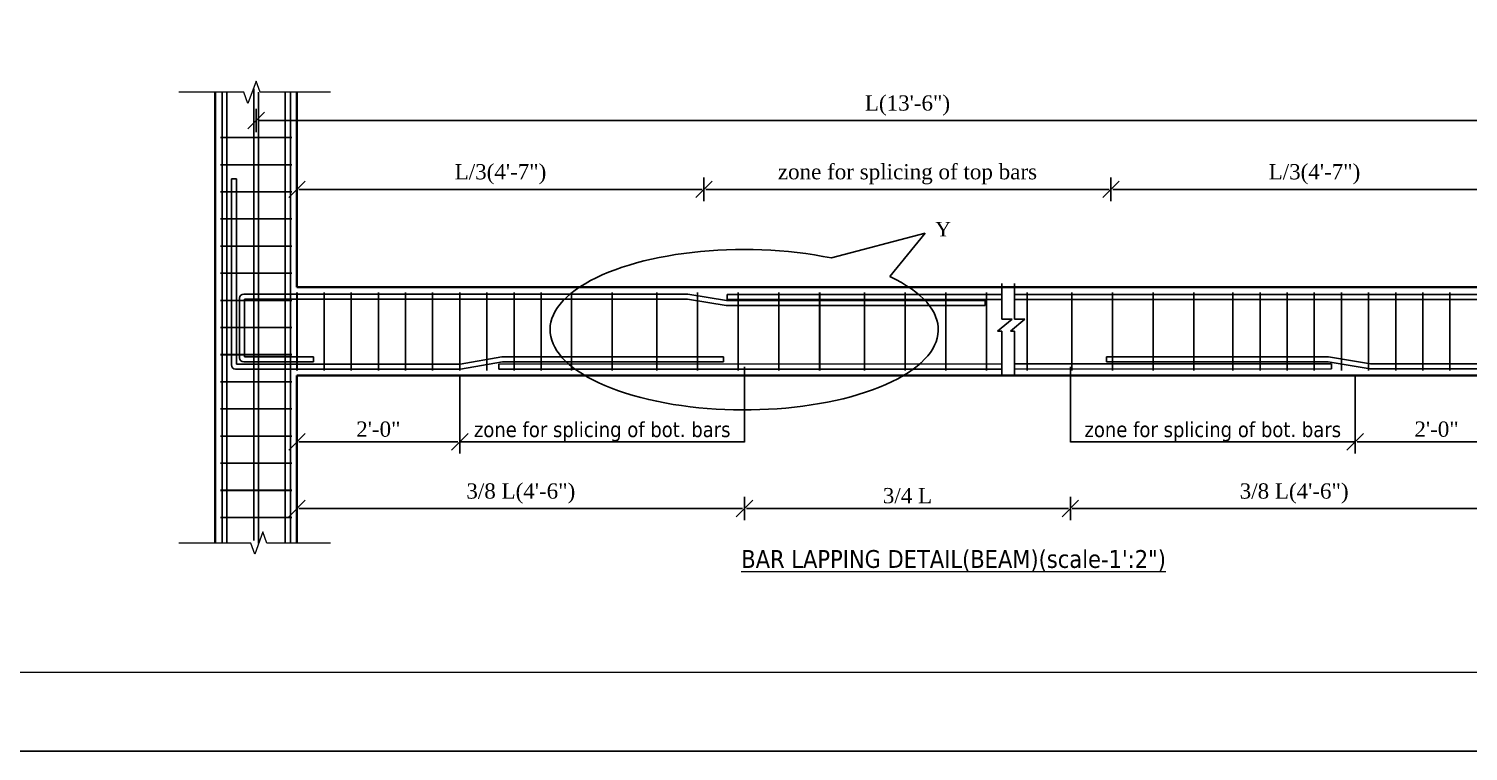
# Model space of a CAD drawing. Header units: inches. Extents: x 45643 to 70559, y -8725 to 1713.
# Drawn here: x 68463 to 69312, y -5487 to -5061 of the extents above; entities that cross this region are included whole.
import ezdxf

# ---------------------------------------------------------------- set-up
doc = ezdxf.new("R2010")
doc.units = ezdxf.units.IN
doc.header["$MEASUREMENT"] = 0
doc.layers.add('DIM', color=5, linetype='Continuous')
for name, color, linetype, lineweight in [('ELE1', 3, 'Continuous', 9), ('hatch', 30, 'Continuous', 5), ('SHEETS', 7, 'Continuous', 30), ('STIRRUPS', 7, 'Continuous', 30), ('Text', 7, 'Continuous', 9), ('trench', 7, 'Continuous', 40), ('WALL', 240, 'Continuous', 30)]:
    doc.layers.add(name, color=color, linetype=linetype, lineweight=lineweight)
doc.styles.add('RomanS', font='stylu.ttf', dxfattribs={"height": 2})
doc.styles.add('Tahoma', font='tahoma.ttf')
doc.styles.add('times new roman', font='times.ttf', dxfattribs={"height": 6})
doc.dimstyles.new('ARROW', dxfattribs={"dimscale": 0, "dimtxt": 7, "dimasz": 9, "dimexe": 6, "dimexo": 12, "dimgap": 2.75, "dimtad": 1, "dimdec": 0, "dimzin": 3, "dimdsep": 46, "dimlunit": 4, "dimtxsty": 'RomanS', "dimcen": 0.09375, "dimse1": 1, "dimse2": 1, "dimclrd": 1, "dimclre": 1, "dimclrt": 256, "dimadec": 0, "dimazin": 0, "dimtfac": 0.75, "dimtdec": 0, "dimtix": 1, "dimtmove": 0, "dimatfit": 3, "dimfxl": 1, "dimtolj": 1, "dimtzin": 0, "dimarcsym": 0})
doc.dimstyles.new("gan2'", dxfattribs={"dimscale": 96, "dimtxt": 0.09375, "dimasz": 0.012, "dimexe": 0.09375, "dimexo": 0.15625, "dimgap": 0.03, "dimtad": 1, "dimdec": 1, "dimlfac": 0.25, "dimzin": 3, "dimdsep": 46, "dimlunit": 4, "dimtxsty": 'times new roman', "dimblk": 'gg', "dimcen": 0.09375, "dimdle": 0.09375, "dimse1": 1, "dimse2": 1, "dimclre": 34, "dimadec": 0, "dimazin": 0, "dimtfac": 1, "dimtdec": 1, "dimtix": 1, "dimtmove": 0, "dimatfit": 3, "dimfxl": 1, "dimfrac": 2, "dimtolj": 1, "dimtzin": 1, "dimarcsym": 0})

# ---------------------------------------------------------------- blocks, each defined once
blk = doc.blocks.new('*D583')
at = {"layer": 'Defpoints', "color": 0, "lineweight": -3, "transparency": 16777216}
for p in [(78289.18, 76194.18), (78457.18, 76188.9), (78289.18, 76149.76)]:
    blk.add_point(p, dxfattribs=at)
at = {"layer": 'DIM', "color": 0, "lineweight": -2, "transparency": 16777216}
for p, q in [((78289.18, 76193.93), (78289.18, 76149.68)), ((78457.18, 76188.65), (78457.18, 76149.68)), ((78457.05, 76149.76), (78289.3, 76149.76))]:
    blk.add_line(p, q, dxfattribs=at)
at = {"layer": 'DIM', "color": 0, "lineweight": -3, "transparency": 16777216}
for points in [[(78289.3, 76149.78), (78289.3, 76149.74), (78289.18, 76149.76)], [(78457.05, 76149.78), (78457.05, 76149.74), (78457.18, 76149.76)]]:
    blk.add_solid(points, dxfattribs=at)
at = {"layer": 'DIM', "color": 7, "transparency": 16777216, "insert": (78373.18, 76155.8), "char_height": 9, "attachment_point": 5, "style": 'Tahoma'}
blk.add_mtext('\\A1;zone for splicing of bot. bars', dxfattribs=at)
blk = doc.blocks.new('*D584')
at = {"layer": 'Defpoints', "color": 0, "lineweight": -3, "transparency": 16777216}
for p in [(78097.07, 76194.18), (77929.07, 76188.9), (78097.07, 76149.76)]:
    blk.add_point(p, dxfattribs=at)
at = {"layer": 'DIM', "color": 0, "lineweight": -2, "transparency": 16777216}
for p, q in [((77929.07, 76188.65), (77929.07, 76149.68)), ((78097.07, 76193.93), (78097.07, 76149.68)), ((77929.19, 76149.76), (78096.94, 76149.76))]:
    blk.add_line(p, q, dxfattribs=at)
at = {"layer": 'DIM', "color": 0, "lineweight": -3, "transparency": 16777216}
for points in [[(77929.19, 76149.78), (77929.19, 76149.74), (77929.07, 76149.76)], [(78096.94, 76149.78), (78096.94, 76149.74), (78097.07, 76149.76)]]:
    blk.add_solid(points, dxfattribs=at)
at = {"layer": 'DIM', "color": 7, "transparency": 16777216, "insert": (78013.07, 76155.8), "char_height": 9, "attachment_point": 5, "style": 'Tahoma'}
blk.add_mtext('\\A1;zone for splicing of bot. bars', dxfattribs=at)
blk = doc.blocks.new('gg')
at = {"layer": 'DIM'}
for p, q in [((-4.24, -4.24), (4.24, 4.24)), ((0, 6), (0, -6))]:
    blk.add_line(p, q, dxfattribs=at)
blk = doc.blocks.new('*D585')
at = {"layer": 'Defpoints', "color": 0, "lineweight": -3, "transparency": 16777216}
for p in [(78097.07, 76125.78), (78289.18, 76116.78), (78289.18, 76110.44)]:
    blk.add_point(p, dxfattribs=at)
at = {"layer": 'DIM', "color": 0, "lineweight": -2, "transparency": 16777216}
blk.add_line((78098.22, 76110.44), (78288.03, 76110.44), dxfattribs=at)
at = {"layer": 'DIM', "color": 0, "lineweight": -2, "transparency": 16777216, "xscale": 1.152, "yscale": 1.152, "zscale": 1.152, "rotation": 180}
blk.add_blockref('gg', (78097.07, 76110.44), dxfattribs=at)
at = {"layer": 'DIM', "color": 0, "lineweight": -2, "transparency": 16777216, "xscale": 1.152, "yscale": 1.152, "zscale": 1.152}
blk.add_blockref('gg', (78289.18, 76110.44), dxfattribs=at)
at = {"layer": 'DIM', "color": 0, "transparency": 16777216, "insert": (78193.12, 76118.02), "char_height": 9, "attachment_point": 5, "style": 'times new roman'}
blk.add_mtext('\\A1;3/4 L', dxfattribs=at)
blk = doc.blocks.new('*D586')
at = {"layer": 'Defpoints', "color": 0, "lineweight": -3, "transparency": 16777216}
for p in [(78457.18, 76188.9), (78553.18, 76188.9), (78457.18, 76149.76)]:
    blk.add_point(p, dxfattribs=at)
at = {"layer": 'DIM', "color": 0, "lineweight": -2, "transparency": 16777216}
blk.add_line((78552.03, 76149.76), (78458.33, 76149.76), dxfattribs=at)
at = {"layer": 'DIM', "color": 0, "lineweight": -2, "transparency": 16777216, "xscale": 1.152, "yscale": 1.152, "zscale": 1.152, "rotation": 180}
blk.add_blockref('gg', (78457.18, 76149.76), dxfattribs=at)
at = {"layer": 'DIM', "color": 0, "lineweight": -2, "transparency": 16777216, "xscale": 1.152, "yscale": 1.152, "zscale": 1.152}
blk.add_blockref('gg', (78553.18, 76149.76), dxfattribs=at)
at = {"layer": 'DIM', "color": 0, "transparency": 16777216, "insert": (78505.18, 76157.22), "char_height": 9, "attachment_point": 5, "style": 'times new roman'}
blk.add_mtext('\\A1;2\'-0"', dxfattribs=at)
blk = doc.blocks.new('*D587')
at = {"layer": 'Defpoints', "color": 0, "lineweight": -3, "transparency": 16777216}
for p in [(78289.18, 76125.78), (78553.18, 76125.78), (78289.18, 76110.44)]:
    blk.add_point(p, dxfattribs=at)
at = {"layer": 'DIM', "color": 0, "lineweight": -2, "transparency": 16777216}
blk.add_line((78552.03, 76110.44), (78290.33, 76110.44), dxfattribs=at)
at = {"layer": 'DIM', "color": 0, "lineweight": -2, "transparency": 16777216, "xscale": 1.152, "yscale": 1.152, "zscale": 1.152, "rotation": 180}
blk.add_blockref('gg', (78289.18, 76110.44), dxfattribs=at)
at = {"layer": 'DIM', "color": 0, "lineweight": -2, "transparency": 16777216, "xscale": 1.152, "yscale": 1.152, "zscale": 1.152}
blk.add_blockref('gg', (78553.18, 76110.44), dxfattribs=at)
at = {"layer": 'DIM', "color": 0, "transparency": 16777216, "insert": (78421.18, 76119.35), "char_height": 9, "attachment_point": 5, "style": 'times new roman'}
blk.add_mtext('\\A1;3/8 L(4\'-6")', dxfattribs=at)
blk = doc.blocks.new('*D588')
at = {"layer": 'Defpoints', "color": 0, "lineweight": -3, "transparency": 16777216}
for p in [(77833.07, 76188.9), (77929.07, 76188.9), (77929.07, 76149.76)]:
    blk.add_point(p, dxfattribs=at)
at = {"layer": 'DIM', "color": 0, "lineweight": -2, "transparency": 16777216}
blk.add_line((77834.22, 76149.76), (77927.92, 76149.76), dxfattribs=at)
at = {"layer": 'DIM', "color": 0, "lineweight": -2, "transparency": 16777216, "xscale": 1.152, "yscale": 1.152, "zscale": 1.152, "rotation": 180}
blk.add_blockref('gg', (77833.07, 76149.76), dxfattribs=at)
at = {"layer": 'DIM', "color": 0, "lineweight": -2, "transparency": 16777216, "xscale": 1.152, "yscale": 1.152, "zscale": 1.152}
blk.add_blockref('gg', (77929.07, 76149.76), dxfattribs=at)
at = {"layer": 'DIM', "color": 0, "transparency": 16777216, "insert": (77881.07, 76157.22), "char_height": 9, "attachment_point": 5, "style": 'times new roman'}
blk.add_mtext('\\A1;2\'-0"', dxfattribs=at)
blk = doc.blocks.new('*D589')
at = {"layer": 'Defpoints', "color": 0, "lineweight": -3, "transparency": 16777216}
for p in [(77833.07, 76125.78), (78097.07, 76125.78), (78097.07, 76110.44)]:
    blk.add_point(p, dxfattribs=at)
at = {"layer": 'DIM', "color": 0, "lineweight": -2, "transparency": 16777216}
blk.add_line((77834.22, 76110.44), (78095.92, 76110.44), dxfattribs=at)
at = {"layer": 'DIM', "color": 0, "lineweight": -2, "transparency": 16777216, "xscale": 1.152, "yscale": 1.152, "zscale": 1.152, "rotation": 180}
blk.add_blockref('gg', (77833.07, 76110.44), dxfattribs=at)
at = {"layer": 'DIM', "color": 0, "lineweight": -2, "transparency": 16777216, "xscale": 1.152, "yscale": 1.152, "zscale": 1.152}
blk.add_blockref('gg', (78097.07, 76110.44), dxfattribs=at)
at = {"layer": 'DIM', "color": 0, "transparency": 16777216, "insert": (77965.07, 76119.35), "char_height": 9, "attachment_point": 5, "style": 'times new roman'}
blk.add_mtext('\\A1;3/8 L(4\'-6")', dxfattribs=at)
blk = doc.blocks.new('*D590')
at = {"layer": 'Defpoints', "color": 0, "lineweight": -3, "transparency": 16777216}
for p in [(78553.18, 76298.67), (78313.14, 76240.9), (78553.18, 76240.9)]:
    blk.add_point(p, dxfattribs=at)
at = {"layer": 'DIM', "color": 0, "lineweight": -2, "transparency": 16777216}
blk.add_line((78314.29, 76298.67), (78552.03, 76298.67), dxfattribs=at)
at = {"layer": 'DIM', "color": 0, "lineweight": -2, "transparency": 16777216, "xscale": 1.152, "yscale": 1.152, "zscale": 1.152, "rotation": 180}
blk.add_blockref('gg', (78313.14, 76298.67), dxfattribs=at)
at = {"layer": 'DIM', "color": 0, "lineweight": -2, "transparency": 16777216, "xscale": 1.152, "yscale": 1.152, "zscale": 1.152}
blk.add_blockref('gg', (78553.18, 76298.67), dxfattribs=at)
at = {"layer": 'DIM', "color": 0, "transparency": 16777216, "insert": (78433.16, 76307.59), "char_height": 9, "attachment_point": 5, "style": 'times new roman'}
blk.add_mtext('\\A1;L/3(4\'-7")', dxfattribs=at)
blk = doc.blocks.new('*D591')
at = {"layer": 'Defpoints', "color": 0, "lineweight": -3, "transparency": 16777216}
for p in [(78313.14, 76298.67), (78073.11, 76221.81), (78313.14, 76224.04)]:
    blk.add_point(p, dxfattribs=at)
at = {"layer": 'DIM', "color": 0, "lineweight": -2, "transparency": 16777216}
blk.add_line((78074.26, 76298.67), (78311.99, 76298.67), dxfattribs=at)
at = {"layer": 'DIM', "color": 0, "lineweight": -2, "transparency": 16777216, "xscale": 1.152, "yscale": 1.152, "zscale": 1.152, "rotation": 180}
blk.add_blockref('gg', (78073.11, 76298.67), dxfattribs=at)
at = {"layer": 'DIM', "color": 0, "lineweight": -2, "transparency": 16777216, "xscale": 1.152, "yscale": 1.152, "zscale": 1.152}
blk.add_blockref('gg', (78313.14, 76298.67), dxfattribs=at)
at = {"layer": 'DIM', "color": 0, "transparency": 16777216, "insert": (78193.12, 76307.6), "char_height": 9, "attachment_point": 5, "style": 'times new roman'}
blk.add_mtext('\\A1;zone for splicing of top bars', dxfattribs=at)
blk = doc.blocks.new('*D592')
at = {"layer": 'Defpoints', "color": 0, "lineweight": -3, "transparency": 16777216}
for p in [(78073.11, 76298.67), (77833.07, 76278.57), (78073.11, 76221.81)]:
    blk.add_point(p, dxfattribs=at)
at = {"layer": 'DIM', "color": 0, "lineweight": -2, "transparency": 16777216}
blk.add_line((77834.22, 76298.67), (78071.95, 76298.67), dxfattribs=at)
at = {"layer": 'DIM', "color": 0, "lineweight": -2, "transparency": 16777216, "xscale": 1.152, "yscale": 1.152, "zscale": 1.152, "rotation": 180}
blk.add_blockref('gg', (77833.07, 76298.67), dxfattribs=at)
at = {"layer": 'DIM', "color": 0, "lineweight": -2, "transparency": 16777216, "xscale": 1.152, "yscale": 1.152, "zscale": 1.152}
blk.add_blockref('gg', (78073.11, 76298.67), dxfattribs=at)
at = {"layer": 'DIM', "color": 0, "transparency": 16777216, "insert": (77953.09, 76307.59), "char_height": 9, "attachment_point": 5, "style": 'times new roman'}
blk.add_mtext('\\A1;L/3(4\'-7")', dxfattribs=at)
blk = doc.blocks.new('*D593')
at = {"layer": 'Defpoints', "color": 0, "lineweight": -3, "transparency": 16777216}
for p in [(77808.97, 76349.3), (78577.28, 76348.11), (78577.28, 76339.22)]:
    blk.add_point(p, dxfattribs=at)
at = {"layer": 'DIM', "color": 0, "lineweight": -2, "transparency": 16777216}
blk.add_line((77810.12, 76339.22), (78576.13, 76339.22), dxfattribs=at)
at = {"layer": 'DIM', "color": 0, "lineweight": -2, "transparency": 16777216, "xscale": 1.152, "yscale": 1.152, "zscale": 1.152, "rotation": 180}
blk.add_blockref('gg', (77808.97, 76339.22), dxfattribs=at)
at = {"layer": 'DIM', "color": 0, "lineweight": -2, "transparency": 16777216, "xscale": 1.152, "yscale": 1.152, "zscale": 1.152}
blk.add_blockref('gg', (78577.28, 76339.22), dxfattribs=at)
at = {"layer": 'DIM', "color": 0, "transparency": 16777216, "insert": (78193.12, 76348.13), "char_height": 9, "attachment_point": 5, "style": 'times new roman'}
blk.add_mtext('\\A1;L(13\'-6")', dxfattribs=at)
blk = doc.blocks.new('DSGCV')
at = {"layer": 'DIM'}
for p, q in [((78148.26, 76258.2), (78203.64, 76272.93)), ((78203.64, 76272.93), (78182.71, 76247.22))]:
    blk.add_line(p, q, dxfattribs=at)
at = {"layer": 'DIM', "linetype": 'Continuous', "ltscale": 0.5}
for p, q in [((78086.87, 76236.7), (78086.87, 76233.7)), ((78238.87, 76230.16), (78238.87, 76233.16)), ((78084.66, 76199.93), (78084.66, 76196.93)), ((78310.53, 76196.95), (78310.53, 76199.95)), ((78443.13, 76192.8), (78443.13, 76195.8))]:
    blk.add_line(p, q, dxfattribs=at)
at = {"layer": 'DIM'}
blk.add_ellipse((78096.83, 76215.93), major_axis=(114.48, 0), ratio=0.413239, start_param=1.104907, end_param=7.005721, dxfattribs=at)
at = {"layer": 'hatch', "linetype": 'Continuous'}
for points in [[(77852.86, 76355.89), (77811.32, 76355.89), (77808.92, 76362.48), (77804.12, 76349.3), (77801.72, 76355.89), (77763.32, 76355.89)], [(77852.86, 76090.09), (77815.37, 76090.09), (77812.97, 76096.68), (77808.17, 76083.5), (77805.77, 76090.09), (77763.32, 76090.09)]]:
    blk.add_lwpolyline(points, dxfattribs=at)
at = {"layer": 'SHEETS', "lineweight": 25}
for p, q in [((78248.82, 76243.09), (78248.82, 76222.09)), ((78256.32, 76243.09), (78256.32, 76222.09)), ((78254.82, 76222.09), (78246.32, 76215.09)), ((78248.82, 76222.09), (78254.82, 76222.09)), ((78262.32, 76222.09), (78253.82, 76215.09)), ((78256.32, 76222.09), (78262.32, 76222.09)), ((78246.32, 76215.09), (78248.82, 76215.09)), ((78248.82, 76215.09), (78248.82, 76203.59)), ((78253.82, 76215.09), (78256.32, 76215.09)), ((78256.32, 76215.09), (78256.32, 76203.59)), ((78248.82, 76203.59), (78248.82, 76188.9)), ((78256.32, 76203.59), (78256.32, 76188.9))]:
    blk.add_line(p, q, dxfattribs=at)
at = {"layer": 'STIRRUPS', "const_width": 1}
for points in [[(77830.07, 76329.2), (77787.86, 76329.2)], [(77830.07, 76313.2), (77787.86, 76313.2)], [(77830.07, 76297.2), (77787.86, 76297.2)], [(77830.07, 76281.2), (77787.86, 76281.2)], [(77830.07, 76265.2), (77787.86, 76265.2)], [(77830.07, 76249.2), (77787.86, 76249.2)], [(77833.07, 76237.9), (77833.07, 76191.85)], [(77849.07, 76237.9), (77849.07, 76191.85)], [(77865.07, 76237.9), (77865.07, 76191.85)], [(77881.07, 76237.9), (77881.07, 76191.85)], [(77897.07, 76237.9), (77897.07, 76191.85)], [(77913.07, 76237.9), (77913.07, 76191.85)], [(77929.07, 76237.9), (77929.07, 76191.85)], [(77945.07, 76237.9), (77945.07, 76191.85)], [(77961.07, 76237.9), (77961.07, 76191.85)], [(77977.07, 76237.9), (77977.07, 76191.85)], [(77994.97, 76237.9), (77994.97, 76191.85)], [(78018.97, 76237.9), (78018.97, 76191.85)], [(78045.34, 76237.9), (78045.34, 76191.85)], [(78069.34, 76237.9), (78069.34, 76191.85)], [(78093.34, 76237.9), (78093.34, 76191.85)], [(78117.34, 76237.9), (78117.34, 76191.85)], [(78141.34, 76237.9), (78141.34, 76191.85)], [(78167.7, 76237.9), (78167.7, 76191.85)], [(78191.7, 76237.9), (78191.7, 76191.85)], [(78215.7, 76237.9), (78215.7, 76191.85)], [(78239.7, 76237.9), (78239.7, 76191.85)], [(78263.7, 76237.9), (78263.7, 76191.85)], [(78290.07, 76237.9), (78290.07, 76191.85)], [(78314.07, 76237.9), (78314.07, 76191.85)], [(78338.07, 76237.9), (78338.07, 76191.85)], [(78362.07, 76237.9), (78362.07, 76191.85)], [(78385.07, 76237.9), (78385.07, 76191.85)], [(78401.07, 76237.9), (78401.07, 76191.85)], [(78417.07, 76237.9), (78417.07, 76191.85)], [(78433.07, 76237.9), (78433.07, 76191.85)], [(78449.07, 76237.9), (78449.07, 76191.85)], [(78465.07, 76237.9), (78465.07, 76191.85)], [(78481.07, 76237.9), (78481.07, 76191.85)], [(78497.07, 76237.9), (78497.07, 76191.85)], [(78513.07, 76237.9), (78513.07, 76191.85)], [(77830.07, 76233.2), (77787.86, 76233.2)], [(77830.07, 76217.2), (77787.86, 76217.2)], [(77830.07, 76201.2), (77787.86, 76201.2)], [(77830.07, 76185.2), (77787.86, 76185.2)], [(77830.07, 76169.2), (77787.86, 76169.2)], [(77830.07, 76153.2), (77787.86, 76153.2)], [(77830.07, 76137.2), (77787.86, 76137.2)], [(77830.07, 76121.2), (77787.86, 76121.2)], [(77830.07, 76105.2), (77787.86, 76105.2)]]:
    blk.add_lwpolyline(points, dxfattribs=at)
at = {"layer": 'trench'}
for p, q in [((77784.86, 76355.89), (77784.86, 76090.09)), ((77833.07, 76355.89), (77833.07, 76240.9)), ((77833.07, 76240.9), (78553.18, 76240.9)), ((77833.07, 76188.9), (77833.07, 76090.09)), ((77833.07, 76188.9), (78553.18, 76188.9))]:
    blk.add_line(p, q, dxfattribs=at)
at = {"layer": 'WALL', "color": 3}
for p, q in [((77788.86, 76355.89), (77788.86, 76105.7)), ((77791.66, 76355.89), (77791.66, 76105.7)), ((77794.37, 76304.9), (77797.37, 76304.9)), ((77794.37, 76304.9), (77794.37, 76195.14)), ((77797.37, 76304.9), (77797.37, 76195.64)), ((78063.57, 76236.96), (77801.66, 76236.96)), ((78086.34, 76233.16), (78063.57, 76236.96)), ((77799.16, 76234.46), (77799.16, 76199.39)), ((78063.32, 76233.96), (77802.16, 76233.96)), ((77802.16, 76233.96), (77802.16, 76199.89)), ((78063.32, 76233.96), (77802.16, 76233.96)), ((77802.16, 76233.96), (77802.16, 76199.89)), ((78086.1, 76230.16), (78063.32, 76233.96)), ((78086.1, 76230.16), (78063.32, 76233.96)), ((78238.87, 76230.16), (78086.1, 76230.16)), ((78238.87, 76230.16), (78086.1, 76230.16)), ((78238.87, 76233.16), (78086.34, 76233.16)), ((77797.37, 76195.64), (77929.22, 76195.64)), ((77842.74, 76196.89), (77801.66, 76196.89)), ((77842.74, 76199.89), (77802.16, 76199.89)), ((77842.74, 76199.89), (77842.74, 76196.89)), ((77929.22, 76195.64), (77953.92, 76199.93)), ((77929.48, 76192.64), (77954.18, 76196.93)), ((77952.07, 76192.64), (77952.07, 76195.64)), ((77953.92, 76199.93), (78084.66, 76199.93)), ((77954.18, 76196.93), (78084.66, 76196.93)), ((77796.87, 76192.64), (77929.48, 76192.64)), ((77788.86, 76104.7), (77788.86, 76090.09)), ((77791.66, 76104.7), (77791.66, 76090.09))]:
    blk.add_line(p, q, dxfattribs=at)
for points in [[(77807.52, 76358.01), (77807.52, 76091.65)], [(77810.46, 76355.89), (77810.46, 76089.95)], [(77826.17, 76355.89), (77826.17, 76090.09)], [(77829.17, 76355.89), (77829.17, 76090.09)], [(78086.87, 76236.7), (78248.82, 76236.7)], [(78256.32, 76236.7), (78660.07, 76236.7)], [(78086.87, 76233.7), (78248.82, 76233.7)], [(78256.32, 76233.7), (78660.07, 76233.7)], [(77952.07, 76195.64), (78248.82, 76195.73)], [(78256.32, 76195.73), (78443.13, 76195.8)], [(78660.07, 76195.8), (78466.25, 76195.8), (78441.43, 76199.95), (78310.53, 76199.95)], [(78660.07, 76192.8), (78466, 76192.8), (78441.18, 76196.95), (78310.53, 76196.95)], [(77952.07, 76192.64), (78248.82, 76192.73)], [(78256.32, 76192.73), (78443.13, 76192.8)]]:
    blk.add_lwpolyline(points, dxfattribs=at)
for centre, start, end in [((77801.66, 76234.46), 90, 180), ((77796.87, 76195.14), 180, 270), ((77801.66, 76199.39), 180, 270)]:
    blk.add_arc(centre, 2.5, start, end, dxfattribs=at)
at = {"layer": 'Text'}
for s, height, style, p in [('Y', 8.5, 'times new roman', (78209.53, 76270.9)), ('%%UBAR LAPPING DETAIL(BEAM)(scale-1\':2")', 10.5, 'Tahoma', (78095.1, 76075.48))]:
    blk.add_text(s, height=height, dxfattribs=dict(at, style=style)).set_placement(p)
at = {"layer": 'DIM'}
for base, p1, p2, text, picture, middle in [((78577.28, 76339.22), (77808.97, 76349.3), (78577.28, 76348.11), 'L(13\'-6")', '*D593', (78193.12, 76348.13)), ((78313.14, 76298.67), (78073.11, 76221.81), (78313.14, 76224.04), 'zone for splicing of top bars', '*D591', (78193.12, 76307.6)), ((78073.11, 76298.67), (77833.07, 76278.57), (78073.11, 76221.81), 'L/3(4\'-7")', '*D592', (77953.09, 76307.59)), ((78553.18, 76298.67), (78313.14, 76240.9), (78553.18, 76240.9), 'L/3(4\'-7")', '*D590', (78433.16, 76307.59)), ((78097.07, 76110.44), (77833.07, 76125.78), (78097.07, 76125.78), '3/8 L(4\'-6")', '*D589', (77965.07, 76119.35)), ((78289.18, 76110.44), (78097.07, 76125.78), (78289.18, 76116.78), '3/4 L', '*D585', (78193.12, 76118.02))]:
    dim = blk.add_linear_dim(base=base, p1=p1, p2=p2, text=text, dimstyle="gan2'", dxfattribs=at)
    dim.commit()
    dim.dimension.update_dxf_attribs({"geometry": picture, "text_midpoint": middle})
dim = blk.add_linear_dim(base=(78097.07, 76149.76), p1=(77929.07, 76188.9), p2=(78097.07, 76194.18), text='zone for splicing of bot. bars', dimstyle='ARROW', override={"dimscale": 1, "dimtmove": 1}, dxfattribs=at)
dim.commit()
dim.dimension.update_dxf_attribs({"geometry": '*D584', "text_midpoint": (78013.07, 76155.8)})
dim = blk.add_linear_dim(base=(78289.18, 76149.76), p1=(78457.18, 76188.9), p2=(78289.18, 76194.18), angle=180, text='zone for splicing of bot. bars', dimstyle='ARROW', override={"dimscale": 1, "dimtmove": 1}, dxfattribs=at)
dim.commit()
dim.dimension.update_dxf_attribs({"geometry": '*D583', "text_midpoint": (78373.18, 76155.8)})
dim = blk.add_linear_dim(base=(77929.07, 76149.76), p1=(77833.07, 76188.9), p2=(77929.07, 76188.9), dimstyle="gan2'", dxfattribs=at)
dim.commit()
dim.dimension.update_dxf_attribs({"geometry": '*D588', "text_midpoint": (77881.07, 76157.22)})
dim = blk.add_linear_dim(base=(78457.18, 76149.76), p1=(78553.18, 76188.9), p2=(78457.18, 76188.9), angle=180, dimstyle="gan2'", dxfattribs=at)
dim.commit()
dim.dimension.update_dxf_attribs({"geometry": '*D586', "text_midpoint": (78505.18, 76157.22)})
dim = blk.add_linear_dim(base=(78289.18, 76110.44), p1=(78553.18, 76125.78), p2=(78289.18, 76125.78), angle=180, text='3/8 L(4\'-6")', dimstyle="gan2'", dxfattribs=at)
dim.commit()
dim.dimension.update_dxf_attribs({"geometry": '*D587', "text_midpoint": (78421.18, 76119.35)})

msp = doc.modelspace()

# ---------------------------------------------------------------- linework, layer by layer
at = {"layer": 'Defpoints'}
msp.add_lwpolyline([(70559.247, -3239.316), (67381.647, -3239.316), (67381.647, -5487.285), (70559.247, -5487.285)], close=True, dxfattribs=at)
at = {"layer": 'ELE1'}
msp.add_lwpolyline([(67427.965, -3285.634), (70512.929, -3285.634), (70512.929, -5440.967), (67427.965, -5440.967)], close=True, dxfattribs=at)

# ---------------------------------------------------------------- block references
at = {"color": 0, "lineweight": -3}
msp.add_blockref('DSGCV', (-9211.689, -81454.678), dxfattribs=at)

doc.saveas('drawing.dxf')
